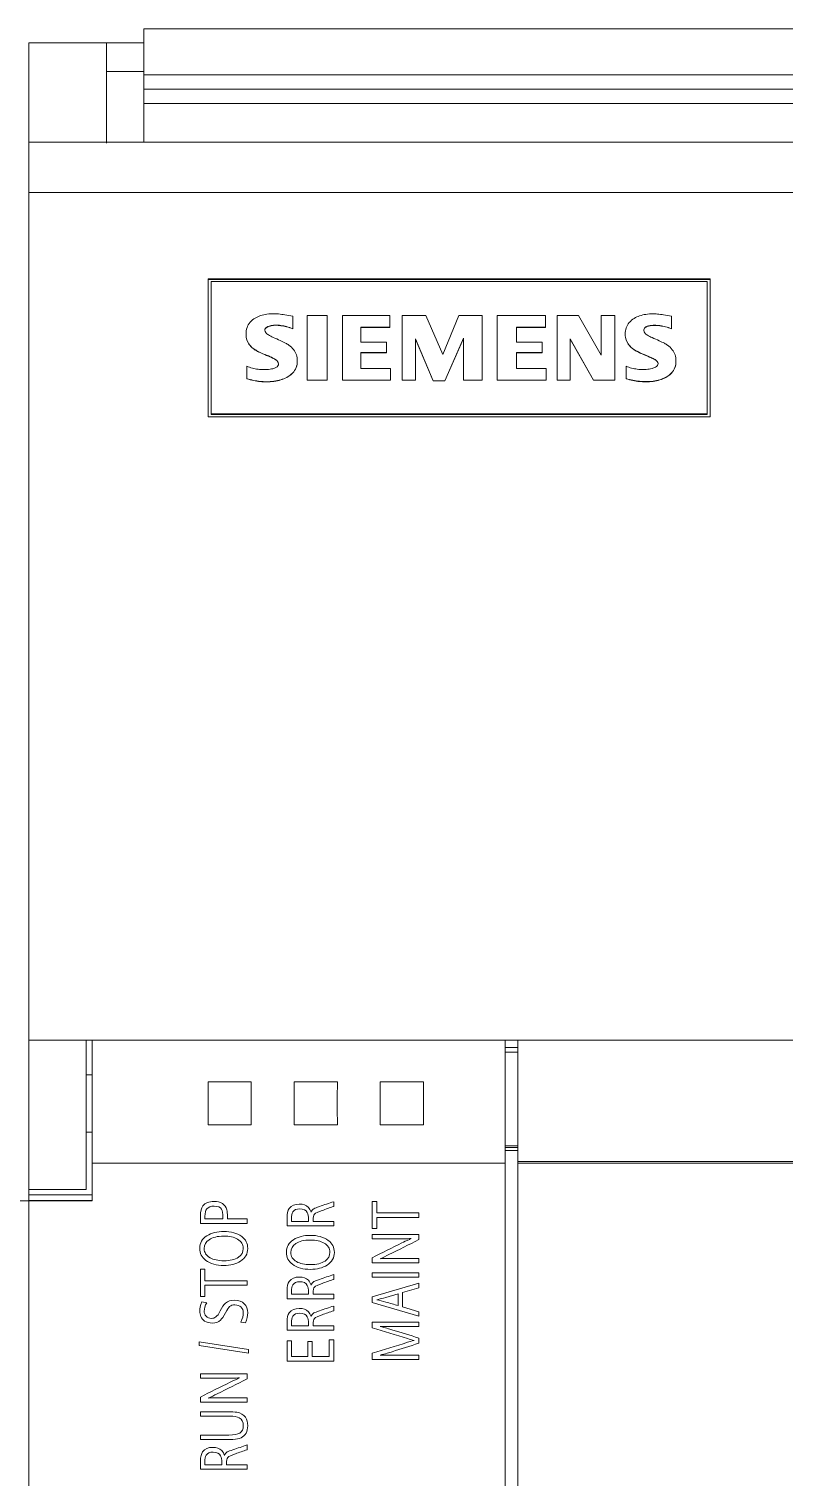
# Model space of a CAD drawing. Header units: millimetres. Extents: x -135 to 420, y 0 to 297.
# Drawn here: x 112.4 to 138.7, y 149.2 to 199.8 of the extents above; entities that cross this region are included whole.
import ezdxf

# ---------------------------------------------------------------- set-up
doc = ezdxf.new("R2010")
doc.units = ezdxf.units.MM
doc.layers.add('eProC - L2', color=41, linetype='Continuous', lineweight=20)

msp = doc.modelspace()

# ---------------------------------------------------------------- linework, layer by layer
at = {"layer": 'eProC - L2', "linetype": 'Continuous', "lineweight": 13}
for p, q in [((116.396, 199.754), (116.396, 198.154)), ((116.396, 199.754), (197.696, 199.754)), ((112.396, 199.274), (115.096, 199.274)), ((116.397, 199.274), (115.096, 199.274)), ((115.096, 198.274), (116.397, 198.274)), ((116.396, 198.154), (197.696, 198.154)), ((116.396, 198.154), (116.396, 197.654)), ((116.396, 197.654), (197.696, 197.654)), ((116.396, 197.654), (116.396, 197.154)), ((116.396, 197.154), (116.396, 195.81)), ((116.396, 197.154), (197.696, 197.154)), ((112.396, 195.81), (112.396, 194.048)), ((203.033, 195.81), (112.396, 195.81)), ((112.396, 194.048), (112.396, 164.476)), ((198.095, 194.048), (112.396, 194.048)), ((118.646, 191.039), (118.646, 186.229)), ((136.146, 191.039), (118.646, 191.039)), ((136.146, 191.019), (118.646, 191.019)), ((136.146, 186.229), (136.146, 191.039)), ((118.746, 190.939), (136.046, 190.939)), ((118.746, 186.329), (118.746, 190.939)), ((136.046, 190.939), (136.046, 186.329)), ((121.596, 189.304), (121.596, 189.735)), ((122.796, 189.759), (122.1, 189.759)), ((122.1, 189.759), (122.1, 187.508)), ((122.796, 187.508), (122.796, 189.759)), ((123.324, 189.759), (123.324, 187.508)), ((124.98, 189.759), (123.324, 189.759)), ((124.98, 189.352), (124.98, 189.759)), ((126.228, 189.759), (125.412, 189.759)), ((125.412, 189.759), (125.412, 187.508)), ((126.828, 188.394), (126.228, 189.759)), ((127.38, 189.759), (126.828, 188.394)), ((128.196, 189.759), (127.38, 189.759)), ((128.196, 187.508), (128.196, 189.759)), ((128.724, 189.759), (128.724, 187.508)), ((130.404, 189.759), (128.724, 189.759)), ((130.404, 189.352), (130.404, 189.759)), ((130.812, 189.759), (130.812, 187.508)), ((131.556, 189.759), (130.812, 189.759)), ((132.348, 188.37), (131.556, 189.759)), ((132.828, 189.759), (132.348, 189.759)), ((132.348, 189.759), (132.348, 188.37)), ((132.828, 187.508), (132.828, 189.759)), ((134.796, 189.304), (134.796, 189.735)), ((119.964, 189.117), (119.964, 189.111)), ((121.596, 189.304), (121.596, 189.298)), ((123.972, 188.825), (123.972, 189.352)), ((123.972, 189.352), (124.98, 189.352)), ((123.972, 189.345), (124.98, 189.345)), ((124.98, 189.352), (124.98, 189.345)), ((125.868, 187.508), (125.868, 188.945)), ((125.868, 188.945), (126.492, 187.484)), ((125.868, 188.938), (126.492, 187.477)), ((126.9, 187.484), (127.548, 188.969)), ((126.9, 187.477), (127.548, 188.962)), ((127.548, 188.969), (127.548, 187.508)), ((129.396, 188.825), (129.396, 189.352)), ((129.396, 189.352), (130.404, 189.352)), ((129.396, 189.345), (130.404, 189.345)), ((130.404, 189.352), (130.404, 189.345)), ((131.268, 187.508), (131.268, 188.945)), ((131.268, 188.945), (132.084, 187.508)), ((131.268, 188.938), (132.084, 187.501)), ((133.184, 189.115), (133.184, 189.108)), ((134.796, 189.304), (134.796, 189.298)), ((124.86, 188.825), (123.972, 188.825)), ((123.972, 187.915), (123.972, 188.466)), ((123.972, 188.466), (124.86, 188.466)), ((123.972, 188.459), (124.86, 188.459)), ((124.86, 188.466), (124.86, 188.825)), ((124.86, 188.466), (124.86, 188.459)), ((130.284, 188.825), (129.396, 188.825)), ((129.396, 187.915), (129.396, 188.466)), ((129.396, 188.466), (130.284, 188.466)), ((129.396, 188.459), (130.284, 188.459)), ((130.284, 188.466), (130.284, 188.825)), ((130.284, 188.466), (130.284, 188.459)), ((119.988, 187.987), (119.988, 187.556)), ((121.752, 188.168), (121.752, 188.175)), ((125.004, 187.915), (123.972, 187.915)), ((125.004, 187.508), (125.004, 187.915)), ((130.428, 187.915), (129.396, 187.915)), ((130.428, 187.508), (130.428, 187.915)), ((133.212, 187.987), (133.212, 187.556)), ((134.955, 188.166), (134.955, 188.173)), ((119.988, 187.556), (119.988, 187.549)), ((122.1, 187.508), (122.796, 187.508)), ((122.1, 187.508), (122.1, 187.501)), ((122.1, 187.501), (122.796, 187.501)), ((122.796, 187.508), (122.796, 187.501)), ((123.324, 187.508), (123.324, 187.501)), ((123.324, 187.508), (125.004, 187.508)), ((123.324, 187.501), (125.004, 187.501)), ((125.004, 187.508), (125.004, 187.501)), ((125.412, 187.508), (125.412, 187.501)), ((125.412, 187.508), (125.868, 187.508)), ((125.412, 187.501), (125.868, 187.501)), ((125.868, 187.508), (125.868, 187.501)), ((126.492, 187.484), (126.492, 187.477)), ((126.492, 187.484), (126.9, 187.484)), ((126.492, 187.477), (126.9, 187.477)), ((126.9, 187.484), (126.9, 187.477)), ((127.548, 187.508), (127.548, 187.501)), ((127.548, 187.508), (128.196, 187.508)), ((127.548, 187.501), (128.196, 187.501)), ((128.196, 187.508), (128.196, 187.501)), ((128.724, 187.508), (128.724, 187.501)), ((128.724, 187.508), (130.428, 187.508)), ((128.724, 187.501), (130.428, 187.501)), ((130.428, 187.508), (130.428, 187.501)), ((130.812, 187.508), (130.812, 187.501)), ((130.812, 187.508), (131.268, 187.508)), ((130.812, 187.501), (131.268, 187.501)), ((131.268, 187.508), (131.268, 187.501)), ((132.084, 187.508), (132.084, 187.501)), ((132.084, 187.508), (132.828, 187.508)), ((132.084, 187.501), (132.828, 187.501)), ((132.828, 187.508), (132.828, 187.501)), ((133.212, 187.556), (133.212, 187.549)), ((118.646, 186.229), (136.146, 186.229)), ((136.046, 186.329), (118.746, 186.329)), ((118.746, 186.329), (118.746, 186.31)), ((136.046, 186.31), (118.746, 186.31)), ((136.046, 186.329), (136.046, 186.31)), ((112.396, 164.476), (112.396, 159.274)), ((114.396, 164.476), (112.396, 164.476)), ((114.396, 159.274), (114.396, 164.476)), ((220.396, 164.476), (114.396, 164.476)), ((114.596, 164.476), (114.596, 160.19)), ((128.996, 164.476), (128.996, 160.19)), ((128.996, 164.227), (129.446, 164.227)), ((129.446, 164.476), (129.446, 160.248)), ((128.996, 164.067), (129.446, 164.067)), ((114.596, 163.274), (114.396, 163.274)), ((120.148, 163.026), (118.645, 163.026)), ((123.148, 163.026), (121.645, 163.026)), ((126.148, 163.026), (124.645, 163.026)), ((114.396, 161.274), (114.596, 161.274)), ((118.645, 161.522), (120.148, 161.522)), ((121.645, 161.522), (123.148, 161.522)), ((124.645, 161.522), (126.148, 161.522)), ((128.996, 160.799), (129.446, 160.799)), ((128.996, 160.737), (129.446, 160.737)), ((114.596, 160.19), (114.596, 158.873)), ((114.596, 160.19), (128.996, 160.19)), ((128.996, 160.629), (129.446, 160.629)), ((128.996, 160.19), (128.996, 138.358)), ((129.446, 160.248), (129.446, 160.191)), ((167.146, 160.248), (129.446, 160.248)), ((167.146, 160.191), (129.446, 160.191)), ((129.446, 160.191), (129.446, 138.357)), ((112.396, 159.086), (112.396, 159.274)), ((112.396, 159.274), (114.396, 159.274)), ((114.596, 159.086), (112.396, 159.086)), ((112.396, 158.886), (112.396, 159.086)), ((112.396, 158.873), (112.396, 158.886)), ((114.596, 158.873), (112.396, 158.873)), ((112.396, 139.675), (112.396, 158.873)), ((123.02, 158.68), (123.02, 158.845)), ((124.365, 158.852), (124.365, 157.905)), ((124.52, 158.852), (124.365, 158.852)), ((124.52, 158.453), (124.52, 158.852)), ((119.16, 158.244), (118.53, 158.244)), ((119.16, 158.307), (119.16, 158.244)), ((120, 158.244), (119.315, 158.244)), ((120, 158.088), (120, 158.244)), ((122.144, 158.158), (121.55, 158.158)), ((122.144, 158.23), (122.144, 158.158)), ((123.02, 158.158), (122.299, 158.158)), ((123.02, 158.002), (123.02, 158.158)), ((125.991, 158.453), (124.52, 158.453)), ((124.52, 157.905), (124.52, 158.298)), ((124.52, 158.298), (125.991, 158.298)), ((125.991, 158.298), (125.991, 158.453)), ((118.375, 158.088), (120, 158.088)), ((121.395, 158.002), (123.02, 158.002)), ((124.365, 157.905), (124.52, 157.905)), ((125.991, 157.703), (124.365, 157.703)), ((124.365, 157.703), (124.365, 157.555)), ((125.991, 157.521), (125.991, 157.703)), ((124.365, 156.892), (124.365, 156.712)), ((124.365, 156.712), (125.991, 156.712)), ((125.991, 156.712), (125.991, 156.86)), ((118.53, 156.489), (118.375, 156.489)), ((118.375, 156.489), (118.375, 155.543)), ((118.53, 156.09), (118.53, 156.489)), ((120, 156.09), (118.53, 156.09)), ((120, 155.935), (120, 156.09)), ((123.02, 156.137), (123.02, 156.302)), ((124.365, 156.364), (124.365, 156.208)), ((125.991, 156.364), (124.365, 156.364)), ((124.365, 156.208), (125.991, 156.208)), ((125.991, 156.208), (125.991, 156.364)), ((118.53, 155.543), (118.53, 155.935)), ((118.53, 155.935), (120, 155.935)), ((122.144, 155.614), (121.55, 155.614)), ((122.144, 155.686), (122.144, 155.614)), ((123.02, 155.614), (122.299, 155.614)), ((123.02, 155.459), (123.02, 155.614)), ((125.991, 156.007), (124.365, 155.526)), ((124.839, 155.508), (125.267, 155.628)), ((125.267, 155.628), (125.267, 155.22)), ((125.422, 155.674), (125.991, 155.839)), ((125.422, 155.174), (125.422, 155.674)), ((125.991, 155.839), (125.991, 156.007)), ((118.375, 155.543), (118.53, 155.543)), ((118.593, 155.317), (118.425, 155.348)), ((121.395, 155.459), (123.02, 155.459)), ((123.02, 155.042), (123.02, 155.207)), ((124.365, 155.526), (124.365, 155.329)), ((124.365, 155.329), (125.991, 154.851)), ((125.991, 155.009), (125.422, 155.174)), ((119.787, 154.644), (119.951, 154.624)), ((122.144, 154.591), (122.144, 154.519)), ((124.365, 154.648), (124.365, 154.441)), ((125.991, 154.648), (124.365, 154.648)), ((125.991, 154.851), (125.991, 155.009)), ((125.991, 154.493), (125.991, 154.648)), ((121.395, 154.364), (123.02, 154.364)), ((122.144, 154.519), (121.55, 154.519)), ((123.02, 154.519), (122.299, 154.519)), ((123.02, 154.364), (123.02, 154.519)), ((124.637, 154.493), (125.991, 154.493)), ((125.991, 153.909), (125.991, 154.089)), ((118.328, 153.961), (118.328, 153.833)), ((120.048, 153.689), (118.328, 153.961)), ((118.328, 153.833), (120.048, 153.561)), ((120.048, 153.561), (120.048, 153.689)), ((121.55, 153.996), (121.395, 153.996)), ((121.395, 153.996), (121.395, 153.287)), ((121.55, 153.442), (121.55, 153.996)), ((122.119, 153.968), (122.119, 153.442)), ((122.274, 153.968), (122.119, 153.968)), ((122.274, 153.442), (122.274, 153.968)), ((123.02, 154.025), (122.866, 154.025)), ((122.866, 154.025), (122.866, 153.442)), ((123.02, 153.287), (123.02, 154.025)), ((121.395, 153.287), (123.02, 153.287)), ((122.119, 153.442), (121.55, 153.442)), ((122.866, 153.442), (122.274, 153.442)), ((124.365, 153.56), (124.365, 153.344)), ((124.365, 153.344), (125.991, 153.344)), ((125.991, 153.492), (124.637, 153.492)), ((125.991, 153.344), (125.991, 153.492)), ((118.375, 152.842), (118.375, 152.694)), ((120, 152.842), (118.375, 152.842)), ((120, 152.661), (120, 152.842)), ((118.375, 152.031), (118.375, 151.852)), ((118.375, 151.852), (120, 151.852)), ((120, 151.852), (120, 152)), ((118.375, 151.515), (118.375, 151.367)), ((118.375, 150.705), (118.375, 150.549)), ((120, 150.194), (120, 150.359)), ((119.124, 149.671), (118.53, 149.671)), ((119.124, 149.743), (119.124, 149.671)), ((120, 149.671), (119.279, 149.671)), ((120, 149.516), (120, 149.671)), ((118.375, 149.516), (120, 149.516))]:
    msp.add_line(p, q, dxfattribs=at)
at = {"layer": 'eProC - L2'}
for p, q in [((112.396, 198.774), (112.396, 195.303)), ((112.396, 195.303), (112.396, 159.344)), ((112.396, 159.344), (112.396, 158.878)), ((112.396, 158.878), (110.059, 158.878)), ((112.396, 139.67), (112.396, 158.878))]:
    msp.add_line(p, q, dxfattribs=at)
at = {"layer": 'eProC - L2', "linetype": 'Continuous', "lineweight": 13}
for centre, start_param, end_param in [((118.594, 162.274), 1.317541, 1.824052), ((120.199, 162.274), 4.459134, 4.965644), ((121.594, 162.274), 1.317541, 1.824052), ((123.199, 162.274), 4.459134, 4.965644), ((124.594, 162.274), 1.317541, 1.824052), ((126.199, 162.274), 4.459134, 4.965644)]:
    msp.add_ellipse(centre, major_axis=(0, -3), ratio=0.017455, start_param=start_param, end_param=end_param, dxfattribs=at)
for points, knots in [([(112.396, 195.773), (112.396, 195.797), (112.396, 195.822), (112.396, 195.857), (112.396, 195.868), (112.396, 196.442), (112.396, 197.429), (112.396, 198.847), (112.396, 199.274), (112.396, 199.274)], [0, 0, 0, 0, 0.01066, 0.01066, 0.015495, 0.015495, 0.261621, 0.507747, 1, 1, 1, 1]), ([(115.096, 195.773), (115.096, 195.797), (115.096, 195.822), (115.096, 195.857), (115.096, 195.868), (115.096, 196.442), (115.096, 197.429), (115.096, 198.847), (115.096, 199.274), (115.096, 199.274)], [0, 0, 0, 0, 0.01066, 0.01066, 0.015495, 0.015495, 0.261621, 0.507747, 1, 1, 1, 1]), ([(121.596, 189.735), (121.504, 189.751), (121.339, 189.782), (121.121, 189.812), (120.912, 189.827), (120.699, 189.812), (120.475, 189.763), (120.272, 189.674), (120.097, 189.538), (119.984, 189.338), (119.954, 189.119), (119.984, 188.904), (120.09, 188.717), (120.229, 188.591), (120.39, 188.501), (120.574, 188.415), (120.778, 188.333), (120.955, 188.251), (121.064, 188.174), (121.111, 188.081), (121.08, 187.995), (121, 187.936), (120.903, 187.903), (120.798, 187.883), (120.693, 187.873), (120.553, 187.868), (120.381, 187.879), (120.182, 187.919), (120.052, 187.962), (119.988, 187.987)], [0, 0, 0, 0, 0.058167, 0.103291, 0.135497, 0.18739, 0.233927, 0.276573, 0.323469, 0.367574, 0.415117, 0.457643, 0.499335, 0.545023, 0.571534, 0.61311, 0.669886, 0.707355, 0.733443, 0.751236, 0.766876, 0.785371, 0.810586, 0.829835, 0.851293, 0.875106, 0.916093, 0.9575, 1, 1, 1, 1]), ([(134.796, 189.735), (134.705, 189.75), (134.542, 189.779), (134.326, 189.808), (134.119, 189.821), (133.911, 189.805), (133.691, 189.754), (133.49, 189.662), (133.318, 189.526), (133.204, 189.329), (133.174, 189.113), (133.205, 188.901), (133.313, 188.716), (133.453, 188.589), (133.617, 188.498), (133.801, 188.413), (134.005, 188.331), (134.182, 188.251), (134.292, 188.176), (134.34, 188.085), (134.309, 188), (134.228, 187.943), (134.128, 187.91), (134.021, 187.888), (133.915, 187.876), (133.775, 187.871), (133.604, 187.881), (133.406, 187.92), (133.276, 187.962), (133.212, 187.987)], [0, 0, 0, 0, 0.057583, 0.102541, 0.134994, 0.185598, 0.231448, 0.274046, 0.321533, 0.365446, 0.411849, 0.454176, 0.496026, 0.542215, 0.569844, 0.611753, 0.668087, 0.705885, 0.732039, 0.749567, 0.764924, 0.783472, 0.80902, 0.829572, 0.851491, 0.87493, 0.915975, 0.95744, 1, 1, 1, 1]), ([(119.964, 189.113), (119.964, 189.11), (119.965, 189.038), (119.984, 188.897), (120.09, 188.711), (120.229, 188.584), (120.39, 188.494), (120.574, 188.409), (120.778, 188.326), (120.955, 188.244), (121.064, 188.168), (121.099, 188.098), (121.099, 188.069), (121.099, 188.068)], [0, 0, 0, 0, 0.005608, 0.131233, 0.254395, 0.389359, 0.467675, 0.590494, 0.758214, 0.8689, 0.945965, 0.998529, 1, 1, 1, 1]), ([(119.988, 187.556), (120.068, 187.533), (120.223, 187.494), (120.453, 187.457), (120.691, 187.444), (120.932, 187.458), (121.172, 187.508), (121.396, 187.597), (121.593, 187.733), (121.728, 187.939), (121.763, 188.167), (121.732, 188.388), (121.627, 188.581), (121.487, 188.713), (121.323, 188.807), (121.139, 188.896), (120.937, 188.983), (120.761, 189.066), (120.652, 189.145), (120.608, 189.234), (120.631, 189.308), (120.69, 189.357), (120.764, 189.388), (120.844, 189.409), (120.921, 189.421), (121.033, 189.426), (121.187, 189.413), (121.387, 189.372), (121.524, 189.329), (121.596, 189.304)], [0, 0, 0, 0, 0.050995, 0.09847, 0.142842, 0.197361, 0.247009, 0.29309, 0.345193, 0.39189, 0.440408, 0.484338, 0.527032, 0.573288, 0.601245, 0.643101, 0.698989, 0.736572, 0.762873, 0.781014, 0.793261, 0.807604, 0.826728, 0.842361, 0.858321, 0.874793, 0.911417, 0.952987, 1, 1, 1, 1]), ([(120.617, 189.238), (120.617, 189.258), (120.631, 189.302), (120.69, 189.351), (120.764, 189.381), (120.844, 189.403), (120.921, 189.415), (121.033, 189.42), (121.187, 189.406), (121.387, 189.365), (121.524, 189.322), (121.596, 189.298)], [0, 0, 0, 0, 0.055445, 0.120976, 0.208352, 0.279775, 0.352692, 0.427952, 0.59528, 0.785205, 1, 1, 1, 1]), ([(133.184, 189.111), (133.184, 189.108), (133.184, 189.035), (133.205, 188.895), (133.313, 188.709), (133.453, 188.582), (133.617, 188.492), (133.801, 188.406), (134.005, 188.324), (134.182, 188.244), (134.292, 188.17), (134.328, 188.101), (134.328, 188.072), (134.328, 188.071)], [0, 0, 0, 0, 0.00685, 0.131093, 0.253941, 0.389524, 0.470623, 0.593641, 0.759004, 0.869956, 0.946726, 0.998179, 1, 1, 1, 1]), ([(133.212, 187.556), (133.292, 187.533), (133.446, 187.495), (133.675, 187.459), (133.912, 187.446), (134.152, 187.461), (134.39, 187.511), (134.61, 187.601), (134.803, 187.737), (134.932, 187.942), (134.966, 188.169), (134.935, 188.388), (134.831, 188.578), (134.693, 188.709), (134.531, 188.801), (134.35, 188.888), (134.15, 188.973), (133.975, 189.055), (133.865, 189.134), (133.815, 189.239), (133.868, 189.357), (134.02, 189.411), (134.199, 189.423), (134.399, 189.41), (134.597, 189.371), (134.729, 189.329), (134.796, 189.304)], [0, 0, 0, 0, 0.051177, 0.098821, 0.143351, 0.197996, 0.24762, 0.293548, 0.344848, 0.391383, 0.440309, 0.484046, 0.526614, 0.57274, 0.600034, 0.641579, 0.697513, 0.73523, 0.761625, 0.77983, 0.802755, 0.831617, 0.874986, 0.914128, 0.955604, 1, 1, 1, 1]), ([(133.83, 189.232), (133.831, 189.267), (133.87, 189.351), (134.02, 189.404), (134.199, 189.416), (134.399, 189.403), (134.597, 189.364), (134.729, 189.322), (134.796, 189.298)], [0, 0, 0, 0, 0.099403, 0.231182, 0.429201, 0.607916, 0.797292, 1, 1, 1, 1]), ([(119.988, 187.549), (120.068, 187.526), (120.223, 187.487), (120.453, 187.45), (120.691, 187.437), (120.932, 187.452), (121.172, 187.501), (121.396, 187.591), (121.593, 187.727), (121.728, 187.933), (121.752, 188.09), (121.752, 188.171), (121.752, 188.173)], [0, 0, 0, 0, 0.115533, 0.22309, 0.323619, 0.447135, 0.559616, 0.664015, 0.782057, 0.887854, 0.997775, 1, 1, 1, 1]), ([(133.212, 187.549), (133.292, 187.527), (133.446, 187.488), (133.675, 187.452), (133.912, 187.44), (134.152, 187.455), (134.39, 187.505), (134.61, 187.594), (134.803, 187.73), (134.932, 187.936), (134.955, 188.091), (134.955, 188.171), (134.955, 188.171)], [0, 0, 0, 0, 0.116212, 0.224401, 0.325521, 0.449609, 0.562295, 0.666587, 0.783078, 0.888748, 0.999849, 1, 1, 1, 1]), ([(119.139, 158.779), (119.062, 158.83), (118.965, 158.855), (118.67, 158.855), (118.541, 158.804), (118.404, 158.625), (118.375, 158.509), (118.375, 158.262), (118.375, 158.175), (118.375, 158.088)], [0, 0, 0, 0, 0.23609, 0.23609, 0.599305, 0.599305, 0.859465, 0.859465, 1, 1, 1, 1]), ([(118.593, 158.595), (118.646, 158.659), (118.731, 158.69), (118.979, 158.69), (119.067, 158.654), (119.144, 158.528), (119.16, 158.437), (119.16, 158.307)], [0, 0, 0, 0, 0.345718, 0.345718, 0.727828, 0.727828, 1, 1, 1, 1]), ([(122.231, 158.476), (122.211, 158.547), (122.18, 158.604), (122.061, 158.723), (121.955, 158.762), (121.662, 158.762), (121.545, 158.709), (121.421, 158.536), (121.395, 158.431), (121.395, 158.193), (121.395, 158.098), (121.395, 158.002)], [0, 0, 0, 0, 0.13933, 0.13933, 0.387159, 0.387159, 0.679991, 0.679991, 0.871461, 0.871461, 1, 1, 1, 1]), ([(123.02, 158.845), (122.856, 158.79), (122.692, 158.735), (122.43, 158.648), (122.365, 158.621), (122.331, 158.602)], [0, 0, 0, 0, 0.627657, 0.627657, 1, 1, 1, 1]), ([(122.354, 158.413), (122.389, 158.448), (122.476, 158.49), (122.749, 158.585), (122.885, 158.633), (123.02, 158.68)], [0, 0, 0, 0, 0.503557, 0.503557, 1, 1, 1, 1]), ([(118.53, 158.244), (118.53, 158.273), (118.53, 158.303), (118.53, 158.457), (118.551, 158.545), (118.593, 158.595)], [0, 0, 0, 0, 0.190184, 0.190184, 1, 1, 1, 1]), ([(119.315, 158.244), (119.315, 158.273), (119.315, 158.301), (119.315, 158.423), (119.306, 158.5), (119.291, 158.562)], [0, 0, 0, 0, 0.235981, 0.235981, 1, 1, 1, 1]), ([(121.55, 158.158), (121.55, 158.189), (121.55, 158.221), (121.55, 158.36), (121.565, 158.439), (121.642, 158.56), (121.723, 158.597), (121.965, 158.597), (122.051, 158.554), (122.129, 158.415), (122.144, 158.335), (122.144, 158.23)], [0, 0, 0, 0, 0.05438, 0.05438, 0.240547, 0.240547, 0.517931, 0.517931, 0.811536, 0.811536, 1, 1, 1, 1]), ([(122.299, 158.158), (122.299, 158.173), (122.299, 158.188), (122.299, 158.306), (122.317, 158.376), (122.354, 158.413)], [0, 0, 0, 0, 0.129032, 0.129032, 1, 1, 1, 1]), ([(118.6, 157.656), (118.434, 157.552), (118.351, 157.408), (118.351, 157.042), (118.422, 156.901), (118.726, 156.681), (118.934, 156.621), (119.416, 156.621), (119.612, 156.672), (119.774, 156.773)], [0, 0, 0, 0, 0.242608, 0.242608, 0.477427, 0.477427, 0.750641, 0.750641, 1, 1, 1, 1]), ([(118.708, 156.89), (118.573, 156.968), (118.506, 157.074), (118.506, 157.339), (118.563, 157.442), (118.798, 157.603), (118.969, 157.644), (119.386, 157.644), (119.546, 157.609), (119.667, 157.538)], [0, 0, 0, 0, 0.25275, 0.25275, 0.49539, 0.49539, 0.758321, 0.758321, 1, 1, 1, 1]), ([(119.774, 156.773), (119.94, 156.878), (120.024, 157.025), (120.024, 157.391), (119.953, 157.529), (119.648, 157.749), (119.44, 157.809), (118.959, 157.809), (118.763, 157.758), (118.6, 157.656)], [0, 0, 0, 0, 0.249757, 0.249757, 0.481914, 0.481914, 0.753557, 0.753557, 1, 1, 1, 1]), ([(122.794, 156.637), (122.96, 156.741), (123.043, 156.888), (123.043, 157.254), (122.973, 157.393), (122.668, 157.612), (122.46, 157.672), (121.979, 157.672), (121.783, 157.622), (121.62, 157.52)], [0, 0, 0, 0, 0.249757, 0.249757, 0.481914, 0.481914, 0.753557, 0.753557, 1, 1, 1, 1]), ([(119.667, 157.538), (119.801, 157.46), (119.869, 157.353), (119.869, 157.089), (119.812, 156.987), (119.576, 156.827), (119.405, 156.786), (118.989, 156.786), (118.829, 156.82), (118.708, 156.89)], [0, 0, 0, 0, 0.262491, 0.262491, 0.502792, 0.502792, 0.762687, 0.762687, 1, 1, 1, 1]), ([(121.62, 157.52), (121.454, 157.416), (121.371, 157.271), (121.371, 156.905), (121.441, 156.765), (121.746, 156.544), (121.954, 156.484), (122.436, 156.484), (122.632, 156.535), (122.794, 156.637)], [0, 0, 0, 0, 0.242608, 0.242608, 0.477427, 0.477427, 0.750641, 0.750641, 1, 1, 1, 1]), ([(121.728, 156.754), (121.593, 156.831), (121.526, 156.938), (121.526, 157.203), (121.583, 157.306), (121.818, 157.467), (121.989, 157.507), (122.406, 157.507), (122.566, 157.473), (122.687, 157.402)], [0, 0, 0, 0, 0.25275, 0.25275, 0.49539, 0.49539, 0.758321, 0.758321, 1, 1, 1, 1]), ([(122.687, 157.402), (122.821, 157.324), (122.889, 157.217), (122.889, 156.953), (122.832, 156.851), (122.596, 156.69), (122.425, 156.649), (122.008, 156.649), (121.848, 156.684), (121.728, 156.754)], [0, 0, 0, 0, 0.262491, 0.262491, 0.502792, 0.502792, 0.762687, 0.762687, 1, 1, 1, 1]), ([(125.723, 157.558), (125.703, 157.549), (125.682, 157.54), (125.553, 157.483), (125.467, 157.441), (125.054, 157.238), (124.71, 157.064), (124.365, 156.892)], [0, 0, 0, 0, 0.03003, 0.03003, 0.187049, 0.187049, 1, 1, 1, 1]), ([(124.365, 157.555), (124.738, 157.555), (125.11, 157.555), (125.574, 157.555), (125.654, 157.556), (125.723, 157.558)], [0, 0, 0, 0, 0.802125, 0.802125, 1, 1, 1, 1]), ([(124.635, 156.857), (124.745, 156.904), (124.849, 156.951), (125.294, 157.174), (125.642, 157.347), (125.991, 157.521)], [0, 0, 0, 0, 0.218014, 0.218014, 1, 1, 1, 1]), ([(125.991, 156.86), (125.641, 156.86), (125.291, 156.86), (124.817, 156.86), (124.715, 156.859), (124.635, 156.857)], [0, 0, 0, 0, 0.738499, 0.738499, 1, 1, 1, 1]), ([(122.231, 155.933), (122.211, 156.003), (122.18, 156.06), (122.061, 156.18), (121.955, 156.218), (121.662, 156.218), (121.545, 156.166), (121.421, 155.992), (121.395, 155.887), (121.395, 155.649), (121.395, 155.554), (121.395, 155.459)], [0, 0, 0, 0, 0.13933, 0.13933, 0.387159, 0.387159, 0.679991, 0.679991, 0.871461, 0.871461, 1, 1, 1, 1]), ([(123.02, 156.302), (122.856, 156.247), (122.692, 156.192), (122.43, 156.104), (122.365, 156.078), (122.331, 156.059)], [0, 0, 0, 0, 0.627657, 0.627657, 1, 1, 1, 1]), ([(122.354, 155.869), (122.389, 155.904), (122.476, 155.946), (122.749, 156.042), (122.885, 156.089), (123.02, 156.137)], [0, 0, 0, 0, 0.503557, 0.503557, 1, 1, 1, 1]), ([(121.55, 155.614), (121.55, 155.646), (121.55, 155.677), (121.55, 155.817), (121.565, 155.895), (121.642, 156.017), (121.723, 156.053), (121.965, 156.053), (122.051, 156.011), (122.129, 155.872), (122.144, 155.792), (122.144, 155.686)], [0, 0, 0, 0, 0.05438, 0.05438, 0.240547, 0.240547, 0.517931, 0.517931, 0.811536, 0.811536, 1, 1, 1, 1]), ([(122.299, 155.614), (122.299, 155.629), (122.299, 155.644), (122.299, 155.762), (122.317, 155.832), (122.354, 155.869)], [0, 0, 0, 0, 0.129032, 0.129032, 1, 1, 1, 1]), ([(118.351, 155.031), (118.351, 154.962), (118.364, 154.898), (118.422, 154.771), (118.464, 154.719), (118.593, 154.635), (118.683, 154.611), (118.91, 154.611), (119.005, 154.645), (119.12, 154.757), (119.177, 154.843), (119.306, 155.082), (119.354, 155.153), (119.437, 155.226), (119.499, 155.246), (119.665, 155.246), (119.734, 155.222), (119.841, 155.125), (119.869, 155.057), (119.869, 154.877), (119.841, 154.768), (119.787, 154.644)], [0, 0, 0, 0, 0.077713, 0.077713, 0.166857, 0.166857, 0.289041, 0.289041, 0.426154, 0.426154, 0.514336, 0.514336, 0.589516, 0.589516, 0.680377, 0.680377, 0.779499, 0.779499, 0.884002, 0.884002, 1, 1, 1, 1]), ([(119.951, 154.624), (119.999, 154.749), (120.024, 154.863), (120.024, 155.098), (119.984, 155.204), (119.821, 155.368), (119.708, 155.411), (119.434, 155.411), (119.33, 155.375), (119.192, 155.254), (119.13, 155.164), (119.012, 154.931), (118.962, 154.861), (118.871, 154.792), (118.818, 154.776), (118.679, 154.776), (118.618, 154.801), (118.528, 154.899), (118.506, 154.959), (118.506, 155.123), (118.535, 155.218), (118.593, 155.317)], [0, 0, 0, 0, 0.105511, 0.105511, 0.241043, 0.241043, 0.382588, 0.382588, 0.509304, 0.509304, 0.600022, 0.600022, 0.671979, 0.671979, 0.736515, 0.736515, 0.816827, 0.816827, 0.895831, 0.895831, 1, 1, 1, 1]), ([(122.231, 154.838), (122.211, 154.908), (122.18, 154.965), (122.061, 155.085), (121.955, 155.123), (121.662, 155.123), (121.545, 155.071), (121.421, 154.897), (121.395, 154.792), (121.395, 154.554), (121.395, 154.459), (121.395, 154.364)], [0, 0, 0, 0, 0.13933, 0.13933, 0.387159, 0.387159, 0.679991, 0.679991, 0.871461, 0.871461, 1, 1, 1, 1]), ([(123.02, 155.207), (122.856, 155.152), (122.692, 155.097), (122.43, 155.009), (122.365, 154.983), (122.331, 154.964)], [0, 0, 0, 0, 0.627657, 0.627657, 1, 1, 1, 1]), ([(125.267, 155.22), (125.125, 155.261), (124.983, 155.302), (124.723, 155.376), (124.618, 155.403), (124.526, 155.426)], [0, 0, 0, 0, 0.548974, 0.548974, 1, 1, 1, 1]), ([(121.55, 154.519), (121.55, 154.551), (121.55, 154.582), (121.55, 154.722), (121.565, 154.8), (121.642, 154.921), (121.723, 154.958), (121.965, 154.958), (122.051, 154.916), (122.129, 154.777), (122.144, 154.697), (122.144, 154.591)], [0, 0, 0, 0, 0.05438, 0.05438, 0.240547, 0.240547, 0.517931, 0.517931, 0.811536, 0.811536, 1, 1, 1, 1]), ([(122.299, 154.519), (122.299, 154.534), (122.299, 154.549), (122.299, 154.667), (122.317, 154.737), (122.354, 154.774)], [0, 0, 0, 0, 0.129032, 0.129032, 1, 1, 1, 1]), ([(122.354, 154.774), (122.389, 154.809), (122.476, 154.851), (122.749, 154.947), (122.885, 154.994), (123.02, 155.042)], [0, 0, 0, 0, 0.503557, 0.503557, 1, 1, 1, 1]), ([(124.365, 154.441), (124.775, 154.317), (125.185, 154.194), (125.674, 154.046), (125.749, 154.025), (125.822, 154.006)], [0, 0, 0, 0, 0.838565, 0.838565, 1, 1, 1, 1]), ([(125.991, 154.089), (125.678, 154.186), (125.365, 154.282), (124.959, 154.408), (124.821, 154.446), (124.637, 154.493)], [0, 0, 0, 0, 0.770561, 0.770561, 1, 1, 1, 1]), ([(125.822, 154.006), (125.734, 153.982), (125.658, 153.96), (125.185, 153.813), (124.775, 153.687), (124.365, 153.56)], [0, 0, 0, 0, 0.13381, 0.13381, 1, 1, 1, 1]), ([(124.637, 153.492), (124.82, 153.54), (124.962, 153.581), (125.372, 153.712), (125.681, 153.81), (125.991, 153.909)], [0, 0, 0, 0, 0.245808, 0.245808, 1, 1, 1, 1]), ([(118.375, 152.694), (118.747, 152.694), (119.12, 152.694), (119.584, 152.694), (119.664, 152.695), (119.733, 152.698)], [0, 0, 0, 0, 0.802125, 0.802125, 1, 1, 1, 1]), ([(119.733, 152.698), (119.712, 152.689), (119.692, 152.68), (119.563, 152.622), (119.476, 152.581), (119.064, 152.377), (118.72, 152.204), (118.375, 152.031)], [0, 0, 0, 0, 0.03003, 0.03003, 0.187049, 0.187049, 1, 1, 1, 1]), ([(118.645, 151.996), (118.755, 152.043), (118.858, 152.091), (119.304, 152.314), (119.652, 152.487), (120, 152.661)], [0, 0, 0, 0, 0.218014, 0.218014, 1, 1, 1, 1]), ([(120, 152), (119.651, 152), (119.301, 152), (118.827, 152), (118.725, 151.999), (118.645, 151.996)], [0, 0, 0, 0, 0.738499, 0.738499, 1, 1, 1, 1]), ([(118.375, 150.549), (118.678, 150.549), (118.981, 150.549), (119.372, 150.549), (119.447, 150.551), (119.628, 150.559), (119.722, 150.577), (119.945, 150.69), (120.024, 150.83), (120.024, 151.15), (119.996, 151.248), (119.873, 151.418), (119.774, 151.476), (119.584, 151.509), (119.464, 151.515), (118.981, 151.515), (118.678, 151.515), (118.375, 151.515)], [0, 0, 0, 0, 0.158604, 0.158604, 0.204905, 0.204905, 0.299621, 0.299621, 0.518313, 0.518313, 0.647246, 0.647246, 0.805575, 0.805575, 0.878121, 0.878121, 1, 1, 1, 1]), ([(118.375, 151.367), (118.716, 151.367), (119.057, 151.367), (119.544, 151.367), (119.655, 151.346), (119.822, 151.253), (119.869, 151.162), (119.869, 150.912), (119.828, 150.827), (119.673, 150.729), (119.545, 150.705), (119.033, 150.705), (118.704, 150.705), (118.375, 150.705)], [0, 0, 0, 0, 0.26849, 0.26849, 0.383983, 0.383983, 0.529413, 0.529413, 0.661565, 0.661565, 0.782592, 0.782592, 1, 1, 1, 1]), ([(119.211, 149.99), (119.192, 150.061), (119.16, 150.118), (119.041, 150.237), (118.935, 150.276), (118.642, 150.276), (118.525, 150.223), (118.401, 150.049), (118.375, 149.944), (118.375, 149.707), (118.375, 149.611), (118.375, 149.516)], [0, 0, 0, 0, 0.13933, 0.13933, 0.387159, 0.387159, 0.679991, 0.679991, 0.871461, 0.871461, 1, 1, 1, 1]), ([(118.53, 149.671), (118.53, 149.703), (118.53, 149.735), (118.53, 149.874), (118.545, 149.953), (118.622, 150.074), (118.703, 150.11), (118.945, 150.11), (119.031, 150.068), (119.109, 149.929), (119.124, 149.849), (119.124, 149.743)], [0, 0, 0, 0, 0.05438, 0.05438, 0.240547, 0.240547, 0.517931, 0.517931, 0.811536, 0.811536, 1, 1, 1, 1]), ([(120, 150.359), (119.836, 150.304), (119.672, 150.249), (119.41, 150.161), (119.345, 150.135), (119.311, 150.116)], [0, 0, 0, 0, 0.627657, 0.627657, 1, 1, 1, 1]), ([(119.334, 149.927), (119.369, 149.962), (119.456, 150.004), (119.729, 150.099), (119.865, 150.147), (120, 150.194)], [0, 0, 0, 0, 0.503557, 0.503557, 1, 1, 1, 1]), ([(119.279, 149.671), (119.279, 149.687), (119.279, 149.702), (119.279, 149.819), (119.298, 149.889), (119.334, 149.927)], [0, 0, 0, 0, 0.129032, 0.129032, 1, 1, 1, 1])]:
    msp.add_open_spline(points, degree=3, knots=knots, dxfattribs=at)
for points, degree in [([(114.596, 158.886), (112.396, 158.886)], 1), ([(119.291, 158.562), (119.264, 158.657), (119.214, 158.73), (119.139, 158.779)], 3), ([(122.331, 158.602), (122.287, 158.578), (122.253, 158.536), (122.231, 158.476)], 3), ([(122.331, 156.059), (122.287, 156.034), (122.253, 155.992), (122.231, 155.933)], 3), ([(118.425, 155.348), (118.376, 155.227), (118.351, 155.121), (118.351, 155.031)], 3), ([(124.526, 155.426), (124.626, 155.45), (124.731, 155.478), (124.839, 155.508)], 3), ([(122.331, 154.964), (122.287, 154.939), (122.253, 154.897), (122.231, 154.838)], 3), ([(119.311, 150.116), (119.267, 150.092), (119.234, 150.049), (119.211, 149.99)], 3)]:
    msp.add_open_spline(points, degree=degree, dxfattribs=at)

doc.saveas('drawing.dxf')
